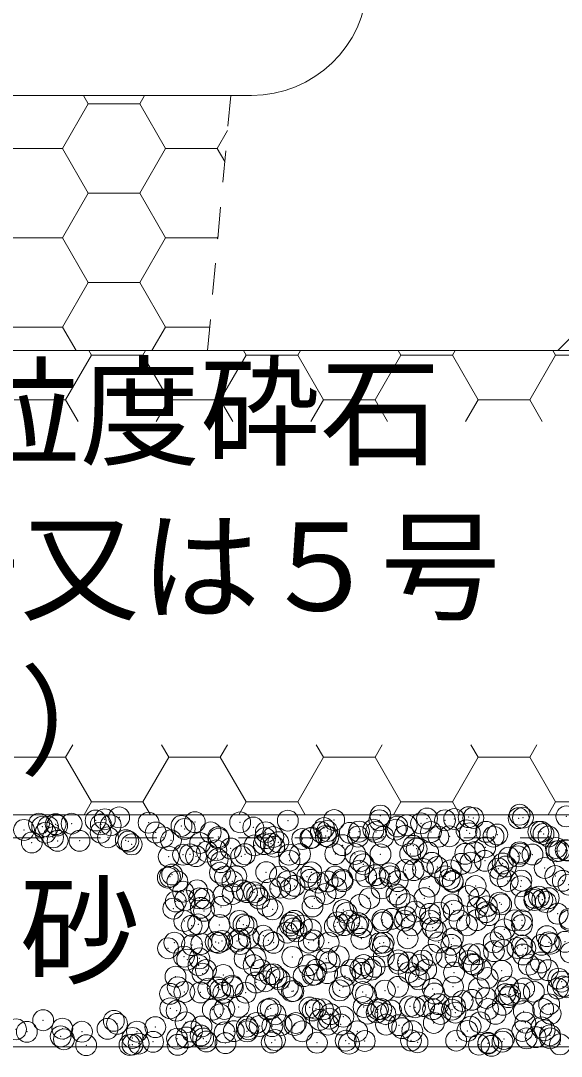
# Model space of a CAD drawing. Units: millimetres at full size; details may follow other scales. Extents: x 190759 to 276146, y -52712 to -16236.
# Drawn here: x 254998.5 to 255231.5, y -30594.5 to -30148.2 of the extents above; entities that cross this region are included whole.
import ezdxf
from ezdxf.enums import TextEntityAlignment as Align

# ---------------------------------------------------------------- set-up
doc = ezdxf.new("R2010")
doc.units = ezdxf.units.MM
doc.header["$LTSCALE"] = 18
doc.header["$PDMODE"] = 32
doc.header["$PDSIZE"] = 9
doc.linetypes.add('USER1', pattern=[1.35, 0.75, -0.6])
for name, color, linetype, lineweight in [('0_2', 7, 'Continuous', 5), ('本体', 2, 'Continuous', 13), ('ﾊｯﾁﾝｸﾞ', 7, 'Continuous', 5)]:
    doc.layers.add(name, color=color, linetype=linetype, lineweight=lineweight)
doc.styles.add('ＭＳ ゴシック', font='')
doc.styles.get('ＭＳ ゴシック').set_extended_font_data('MS Gothic')

msp = doc.modelspace()

# ---------------------------------------------------------------- linework, layer by layer
at = {"layer": '0_2'}
for p, q in [((255027.66, -30183.98), (255025.58, -30180.38)), ((255049.88, -30183.98), (255051.96, -30180.38)), ((255016.54, -30203.22), (255027.66, -30183.98)), ((255027.66, -30183.98), (255049.88, -30183.98)), ((255060.99, -30203.22), (255049.88, -30183.98)), ((255083.22, -30203.22), (255087.71, -30195.44)), ((254994.32, -30203.22), (255016.54, -30203.22)), ((255027.66, -30222.47), (255016.54, -30203.22)), ((255049.88, -30222.47), (255060.99, -30203.22)), ((255060.99, -30203.22), (255083.22, -30203.22)), ((255086.49, -30208.89), (255083.22, -30203.22)), ((255016.54, -30241.72), (255027.66, -30222.47)), ((255027.66, -30222.47), (255049.88, -30222.47)), ((255060.99, -30241.72), (255049.88, -30222.47)), ((254994.32, -30241.72), (255016.54, -30241.72)), ((255027.66, -30260.97), (255016.54, -30241.72)), ((255049.88, -30260.97), (255060.99, -30241.72)), ((255060.99, -30241.72), (255083.22, -30241.72)), ((255083.22, -30241.72), (255083.56, -30241.13)), ((255083.47, -30242.15), (255083.22, -30241.72)), ((255016.54, -30280.21), (255027.66, -30260.97)), ((255027.66, -30260.97), (255049.88, -30260.97)), ((255060.99, -30280.21), (255049.88, -30260.97)), ((254994.32, -30280.21), (255016.54, -30280.21)), ((255022.41, -30290.38), (255016.54, -30280.21)), ((255055.12, -30290.38), (255060.99, -30280.21)), ((255060.99, -30280.21), (255080, -30280.21))]:
    msp.add_line(p, q, dxfattribs=at)
at = {"layer": '本体'}
for p, q in [((255098.04, -30180.38), (254950.12, -30180.38)), ((255230.08, -30290.38), (255255.13, -30265.33)), ((254818.08, -30290.38), (255230.08, -30290.38))]:
    msp.add_line(p, q, dxfattribs=at)
at = {"layer": '本体', "linetype": 'USER1', "lineweight": 9}
msp.add_lwpolyline([(255079.08, -30290.38), (255089.08, -30180.38), (254959.08, -30180.38), (254969.08, -30290.38)], close=True, dxfattribs=at)
at = {"layer": '本体'}
msp.add_arc((255098.04, -30130.38), 50, 270, 357.7093, dxfattribs=at)
at = {"layer": 'ﾊｯﾁﾝｸﾞ'}
for p, q in [((255017.91, -30311.62), (255029.02, -30292.38)), ((255029.02, -30292.38), (255027.87, -30290.38)), ((255029.02, -30292.38), (255051.24, -30292.38)), ((255051.24, -30292.38), (255052.4, -30290.38)), ((255062.36, -30311.62), (255051.24, -30292.38)), ((255084.58, -30311.62), (255095.69, -30292.38)), ((255095.69, -30292.38), (255094.54, -30290.38)), ((255095.69, -30292.38), (255117.92, -30292.38)), ((255117.92, -30292.38), (255119.07, -30290.38)), ((255129.03, -30311.62), (255117.92, -30292.38)), ((255151.26, -30311.62), (255162.37, -30292.38)), ((255162.37, -30292.38), (255161.21, -30290.38)), ((255162.37, -30292.38), (255184.59, -30292.38)), ((255184.59, -30292.38), (255185.75, -30290.38)), ((255195.71, -30311.62), (255184.59, -30292.38)), ((255217.93, -30311.62), (255229.04, -30292.38)), ((255229.04, -30292.38), (255227.89, -30290.38)), ((255229.04, -30292.38), (255251.27, -30292.38)), ((254995.68, -30311.62), (255017.91, -30311.62)), ((255023.29, -30320.95), (255017.91, -30311.62)), ((255056.97, -30320.95), (255062.36, -30311.62)), ((255062.36, -30311.62), (255084.58, -30311.62)), ((255089.97, -30320.95), (255084.58, -30311.62)), ((255123.65, -30320.95), (255129.03, -30311.62)), ((255129.03, -30311.62), (255151.26, -30311.62)), ((255156.64, -30320.95), (255151.26, -30311.62)), ((255190.32, -30320.95), (255195.71, -30311.62)), ((255195.71, -30311.62), (255217.93, -30311.62)), ((255223.32, -30320.95), (255217.93, -30311.62)), ((255017.91, -30465.6), (255021.02, -30460.21)), ((255062.36, -30465.6), (255059.24, -30460.21)), ((255084.58, -30465.6), (255087.7, -30460.21)), ((255129.03, -30465.6), (255125.92, -30460.21)), ((255151.26, -30465.6), (255154.37, -30460.21)), ((255195.71, -30465.6), (255192.59, -30460.21)), ((255217.93, -30465.6), (255221.05, -30460.21)), ((254995.68, -30465.6), (255017.91, -30465.6)), ((255029.02, -30484.85), (255017.91, -30465.6)), ((255051.24, -30484.85), (255062.36, -30465.6)), ((255062.36, -30465.6), (255084.58, -30465.6)), ((255095.69, -30484.85), (255084.58, -30465.6)), ((255117.92, -30484.85), (255129.03, -30465.6)), ((255129.03, -30465.6), (255151.26, -30465.6)), ((255162.37, -30484.85), (255151.26, -30465.6)), ((255184.59, -30484.85), (255195.71, -30465.6)), ((255195.71, -30465.6), (255217.93, -30465.6)), ((255229.04, -30484.85), (255217.93, -30465.6)), ((255025.83, -30490.38), (255029.02, -30484.85)), ((255029.02, -30484.85), (255051.24, -30484.85)), ((255054.44, -30490.38), (255051.24, -30484.85)), ((255092.5, -30490.38), (255095.69, -30484.85)), ((255095.69, -30484.85), (255117.92, -30484.85)), ((255121.11, -30490.38), (255117.92, -30484.85)), ((255159.18, -30490.38), (255162.37, -30484.85)), ((255162.37, -30484.85), (255184.59, -30484.85)), ((255187.79, -30490.38), (255184.59, -30484.85)), ((255225.85, -30490.38), (255229.04, -30484.85)), ((255229.04, -30484.85), (255251.27, -30484.85))]:
    msp.add_line(p, q, dxfattribs=at)
at = {"layer": 'ﾊｯﾁﾝｸﾞ', "linetype": 'USER1', "lineweight": 9}
msp.add_lwpolyline([(254808.08, -30280.38), (254582.08, -30280.38), (254582.08, -30500.38), (255466.08, -30500.38), (255466.08, -30280.38), (255240.08, -30280.38)], dxfattribs=at)
at = {"layer": 'ﾊｯﾁﾝｸﾞ', "lineweight": 20}
for points in [[(255456.08, -30290.38), (254592.08, -30290.38), (254592.08, -30490.38), (255456.08, -30490.38)], [(254592.08, -30490.38), (255456.08, -30490.38), (255456.08, -30590.38), (254592.08, -30590.38)]]:
    msp.add_lwpolyline(points, close=True, dxfattribs=at)
at = {"layer": 'ﾊｯﾁﾝｸﾞ'}
for p in [(255213.61, -30490.39), (255006.41, -30494.27), (255013.59, -30494.47), (255014.28, -30495.04), (255020.47, -30494.22), (255030.82, -30492.86), (255033.09, -30494.56), (255034.79, -30492.34), (255037.35, -30494.94), (255040.98, -30491.52), (255053.67, -30493.82), (255073.61, -30493.57), (255093.11, -30493.66), (255113.69, -30492.92), (255133.63, -30492.66), (255153.12, -30492.76), (255153.58, -30490.74), (255164.88, -30494.94), (255171.08, -30494.12), (255173.71, -30492.02), (255181.43, -30492.76), (255185.39, -30492.24), (255191.59, -30491.42), (255193.65, -30491.76), (255213.14, -30491.86), (255215.01, -30491.67), (255233.72, -30491.11), (254999.96, -30496.92), (255007.81, -30495.55), (255009.26, -30498.12), (255010.31, -30495.56), (255032.99, -30498.07), (255056.72, -30498.03), (255067.84, -30495.2), (255069.25, -30496.49), (255080.45, -30497.99), (255098.78, -30495.88), (255104.18, -30497.94), (255127.91, -30497.9), (255129.27, -30496.14), (255130.05, -30499.52), (255130.68, -30497.42), (255140.4, -30498.16), (255144.37, -30497.64), (255150.56, -30496.82), (255151.64, -30497.86), (255160.21, -30496.81), (255160.91, -30495.46), (255163.88, -30499.55), (255175.37, -30497.81), (255190.7, -30497.07), (255192.11, -30498.36), (255199.1, -30497.77), (255203.96, -30498.91), (255221.64, -30497.75), (255222.83, -30497.73), (255223.9, -30498.65), (255003.32, -30502.36), (255012.48, -30500.16), (255014.44, -30501.63), (255023.9, -30501.61), (255036.2, -30500.12), (255043.84, -30501.36), (255044.93, -30501.89), (255046.34, -30503.18), (255059.93, -30500.08), (255063.34, -30501.45), (255075.87, -30502.56), (255083.66, -30500.03), (255083.92, -30500.71), (255099.38, -30503.56), (255103.35, -30503.04), (255103.86, -30500.46), (255106.37, -30502.83), (255107.39, -30499.99), (255109.54, -30502.22), (255119.89, -30500.86), (255123.35, -30500.55), (255123.86, -30500.34), (255131.12, -30499.95), (255137.31, -30503.5), (255143.94, -30499.81), (255154.85, -30499.9), (255167.8, -30503.76), (255178.58, -30499.86), (255183.37, -30499.65), (255202.31, -30499.82), (255226.04, -30499.78), (255062.32, -30508.44), (255068.52, -30507.62), (255071.5, -30507.45), (255074.09, -30508.25), (255078.87, -30506.26), (255082.83, -30505.74), (255089.03, -30504.92), (255093.59, -30508.34), (255095.23, -30507.4), (255107.77, -30504.11), (255114.17, -30507.6), (255118.96, -30507.36), (255134.11, -30507.35), (255142.69, -30507.32), (255153.6, -30507.44), (255166.42, -30507.27), (255169.2, -30505.05), (255174.19, -30506.7), (255190.15, -30507.23), (255194.13, -30506.44), (255198.74, -30504.43), (255212.93, -30508.34), (255213.62, -30506.54), (255213.88, -30507.19), (255219.12, -30507.53), (255229.23, -30504.7), (255229.47, -30506.16), (255230.63, -30505.98), (255233.44, -30505.64), (255234.2, -30505.8), (255083.46, -30509.51), (255084.86, -30510.8), (255114.4, -30510.19), (255144.89, -30510.45), (255146.29, -30511.74), (255175.83, -30511.12), (255178.1, -30512.93), (255188.45, -30511.56), (255192.42, -30511.04), (255198.61, -30510.23), (255206.32, -30511.38), (255207.73, -30512.67), (255208.96, -30508.86), (255062.88, -30517.11), (255063.82, -30516.14), (255084.4, -30515.39), (255086.61, -30517.07), (255091.49, -30516.88), (255104.34, -30515.14), (255110.33, -30517.03), (255121.98, -30517.14), (255123.83, -30515.23), (255134.06, -30516.98), (255144.42, -30514.49), (255147.43, -30516.96), (255151.39, -30516.44), (255157.59, -30515.63), (255157.79, -30516.94), (255164.36, -30514.24), (255167.94, -30514.26), (255171.91, -30513.74), (255181.52, -30516.9), (255183.85, -30514.33), (255204.44, -30513.59), (255205.25, -30516.85), (255224.38, -30513.33), (255228.98, -30516.81), (255061.96, -30517.49), (255066.09, -30519.16), (255089.82, -30519.12), (255110.37, -30521.84), (255113.55, -30519.07), (255116.57, -30521.03), (255123.39, -30518.42), (255126.92, -30519.67), (255130.88, -30519.14), (255137.08, -30518.33), (255137.28, -30519.03), (255152.92, -30517.81), (255161.01, -30518.99), (255174.67, -30521.38), (255183.42, -30518.07), (255184.74, -30518.94), (255184.82, -30519.36), (255194.61, -30521.13), (255208.47, -30518.9), (255214.1, -30521.22), (255214.36, -30518.75), (255232.2, -30518.86), (255234.68, -30520.48), (255068.59, -30523.56), (255074.57, -30522.93), (255085.89, -30525.07), (255089.86, -30524.54), (255094.07, -30523.03), (255096.06, -30523.73), (255099.08, -30523.82), (255100.48, -30525.11), (255106.41, -30522.37), (255114.65, -30522.28), (255130.02, -30524.5), (255134.59, -30522.03), (255154.08, -30522.12), (255160.51, -30524.76), (255161.91, -30526.05), (255191.45, -30525.43), (255196.31, -30526.31), (255220.04, -30526.27), (255221.94, -30525.7), (255226.15, -30526.33), (255065.38, -30527.77), (255069.35, -30527.24), (255075.54, -30526.43), (255076.17, -30530.51), (255077.66, -30526.53), (255084.88, -30530.08), (255101.39, -30526.48), (255104.82, -30529.82), (255124.31, -30529.92), (255125.12, -30526.44), (255144.9, -30529.17), (255148.85, -30526.4), (255164.84, -30528.92), (255172.58, -30526.36), (255184.33, -30529.01), (255195.48, -30530.37), (255199.44, -30529.85), (255204.92, -30528.27), (255205.64, -30529.03), (255215.99, -30527.67), (255219.95, -30527.15), (255223.34, -30526.98), (255224.86, -30528.02), (255064.3, -30530.82), (255077.57, -30531.8), (255107.11, -30531.19), (255137.6, -30531.45), (255139.01, -30532.74), (255158.42, -30535.25), (255164.61, -30534.43), (255168.54, -30532.12), (255174.97, -30533.07), (255178.93, -30532.55), (255185.13, -30531.73), (255199.03, -30532.38), (255200.44, -30533.67), (255229.97, -30533.06), (255235.16, -30535.16), (255069.03, -30536.19), (255072.24, -30538.24), (255075.05, -30537.61), (255084.2, -30537.87), (255092.76, -30536.15), (255094.55, -30537.71), (255095.97, -30538.2), (255114.7, -30538.14), (255115.13, -30536.97), (255116.1, -30539.42), (255116.49, -30536.11), (255119.7, -30538.15), (255133.94, -30538.47), (255135.07, -30536.71), (255137.91, -30537.95), (255140.22, -30536.06), (255143.43, -30538.11), (255144.1, -30537.13), (255145.64, -30538.81), (255154.45, -30535.77), (255154.56, -30536.81), (255163.95, -30536.02), (255167.16, -30538.07), (255175.15, -30536.06), (255176.13, -30539.07), (255187.68, -30535.98), (255190.89, -30538.02), (255195.09, -30535.81), (255211.41, -30535.93), (255214.58, -30535.9), (255214.62, -30537.98), (255235.14, -30535.89), (255092.92, -30543.87), (255096.89, -30543.35), (255103.08, -30542.53), (255113.43, -30541.17), (255117.4, -30540.65), (255123.59, -30539.83), (255145.38, -30543.86), (255165.32, -30543.6), (255177.53, -30540.36), (255184.81, -30543.7), (255205.4, -30542.95), (255207.07, -30539.75), (255225.34, -30542.7), (255062.06, -30547.93), (255064.78, -30545.5), (255072.41, -30546.57), (255076.37, -30546.05), (255082.57, -30545.23), (255083.81, -30545.61), (255085.36, -30544.76), (255091.79, -30544.82), (255093.19, -30546.11), (255105.3, -30544.5), (255107.54, -30545.57), (255122.73, -30545.5), (255124.79, -30544.6), (255131.27, -30545.52), (255153.22, -30545.76), (255154.62, -30547.05), (255155, -30545.48), (255178.73, -30545.44), (255184.16, -30546.43), (255202.46, -30545.39), (255206.47, -30548.65), (255212.66, -30547.84), (255214.65, -30546.7), (255216.06, -30547.98), (255223.01, -30546.47), (255226.19, -30545.35), (255226.98, -30545.95), (255233.17, -30545.13), (255068.88, -30551.51), (255070.29, -30552.8), (255075.53, -30552.3), (255095.03, -30552.39), (255099.82, -30552.19), (255115.61, -30551.65), (255130.31, -30552.45), (255135.55, -30551.39), (255155.04, -30551.49), (255161.25, -30553.12), (255175.63, -30550.75), (255181.99, -30551.87), (255185.96, -30551.35), (255192.15, -30550.54), (255195.57, -30550.49), (255202.5, -30549.17), (255215.06, -30550.59), (255235.64, -30549.84), (255075.18, -30555.27), (255078.4, -30557.32), (255098.91, -30555.23), (255102.13, -30557.28), (255122.64, -30555.19), (255125.86, -30557.23), (255131.72, -30553.73), (255140.97, -30557.27), (255144.93, -30556.75), (255146.37, -30555.14), (255149.59, -30557.19), (255151.13, -30555.94), (255161.48, -30554.57), (255165.45, -30554.05), (255170.1, -30555.1), (255171.64, -30553.24), (255173.32, -30557.15), (255191.74, -30553.38), (255193.15, -30554.67), (255193.83, -30555.06), (255197.05, -30557.11), (255217.56, -30555.02), (255220.78, -30557.06), (255222.69, -30554.06), (255225.82, -30557.38), (255065.26, -30560.18), (255076.92, -30558.87), (255085.84, -30559.44), (255105.78, -30559.19), (255107.41, -30559.14), (255108.81, -30560.42), (255110.11, -30561.34), (255120.46, -30559.97), (255124.42, -30559.45), (255125.27, -30559.28), (255130.62, -30558.64), (255138.35, -30559.81), (255145.86, -30558.54), (255165.8, -30558.28), (255168.84, -30560.07), (255170.24, -30561.36), (255185.29, -30558.38), (255199.78, -30560.75), (255205.88, -30557.64), (255230.27, -30561.01), (255066.24, -30564.73), (255079.43, -30565.38), (255083.4, -30564.85), (255084.5, -30565.82), (255089.6, -30564.04), (255089.96, -30564.69), (255099.95, -30562.67), (255103.91, -30562.15), (255113.69, -30564.65), (255115.44, -30566.5), (255116.09, -30566.33), (255136.03, -30566.08), (255137.42, -30564.6), (255155.52, -30566.17), (255161.15, -30564.56), (255176.11, -30565.43), (255184.88, -30564.52), (255196.05, -30565.17), (255208.61, -30564.47), (255215.54, -30565.27), (255230.04, -30565.28), (255231.67, -30562.29), (255232.34, -30564.43), (255234.01, -30564.75), (255062.89, -30567.55), (255069.08, -30566.74), (255076.01, -30566.98), (255085.9, -30567.11), (255095.51, -30567.07), (255145.93, -30566.76), (255147.34, -30568.05), (255176.87, -30567.43), (255189.02, -30570.68), (255192.98, -30570.16), (255199.18, -30569.34), (255207.36, -30567.69), (255208.77, -30568.98), (255209.53, -30567.98), (255213.49, -30567.46), (255219.69, -30566.64), (255063, -30573.8), (255065.74, -30574.86), (255081.34, -30574.36), (255086.32, -30574.12), (255092.53, -30573.19), (255105.07, -30574.31), (255106.26, -30573.87), (255123.02, -30573.45), (255124.43, -30574.73), (255125.75, -30573.96), (255128.8, -30574.27), (255146.34, -30573.22), (255152.53, -30574.23), (255153.97, -30574.12), (255158.15, -30574.74), (255166.28, -30572.97), (255168.5, -30573.38), (255172.47, -30572.86), (255176.26, -30574.18), (255178.67, -30572.04), (255184.46, -30574.38), (255185.77, -30573.06), (255199.99, -30574.14), (255206.36, -30572.32), (255215.4, -30575.06), (255223.72, -30574.1), (255226.3, -30572.06), (255008.2, -30578.94), (255038.69, -30579.2), (255069.63, -30579.87), (255084.55, -30576.4), (255108.28, -30576.36), (255127.48, -30578.78), (255131.45, -30578.26), (255132.01, -30576.32), (255137.64, -30577.44), (255147.99, -30576.08), (255151.96, -30575.56), (255155.74, -30576.27), (255179.47, -30576.23), (255185.86, -30575.67), (255196.53, -30579.86), (255203.2, -30576.19), (255226.93, -30576.14), (254996.53, -30582.82), (255001.2, -30583.94), (255016.47, -30582.56), (255024.93, -30583.9), (255035.97, -30582.66), (255040.09, -30580.49), (255048.66, -30583.86), (255056.55, -30581.92), (255072.39, -30583.81), (255076.49, -30581.66), (255086.46, -30584.18), (255090.43, -30583.66), (255095.99, -30581.75), (255096.12, -30583.77), (255096.62, -30582.84), (255100.12, -30580.13), (255101.52, -30581.42), (255106.97, -30581.48), (255110.94, -30580.96), (255116.57, -30581.01), (255117.13, -30580.14), (255119.85, -30583.73), (255131.06, -30580.81), (255136.51, -30580.76), (255143.58, -30583.69), (255156, -30580.85), (255161.55, -30581.07), (255162.95, -30582.36), (255167.31, -30583.64), (255176.59, -30580.11), (255191.04, -30583.6), (255192.49, -30581.74), (255214.77, -30583.56), (255216.02, -30579.95), (255222.98, -30582.01), (255224.39, -30583.29), (255015.78, -30585.89), (255017.18, -30587.17), (255046.72, -30586.56), (255055.6, -30588.24), (255065.95, -30586.88), (255069.91, -30586.36), (255076.11, -30585.54), (255077.21, -30586.82), (255078.62, -30588.11), (255086.8, -30588.81), (255106.74, -30588.55), (255108.15, -30587.5), (255126.23, -30588.64), (255138.64, -30587.76), (255146.82, -30587.9), (255166.76, -30587.65), (255169.58, -30588.43), (255186.25, -30587.74), (255200.07, -30588.69), (255206.2, -30588.14), (255206.84, -30587), (255216.55, -30586.78), (255220.52, -30586.26), (255226.71, -30585.44), (255226.78, -30586.75), (255026.78, -30589.71), (255045.44, -30589.58), (255046.72, -30589.45), (255049.4, -30589.06), (255066.22, -30589.55), (255140.05, -30589.05), (255196.04, -30589.48), (255200.01, -30588.96), (255201.48, -30589.98), (255231.02, -30589.37)]:
    msp.add_point(p, dxfattribs=at)

# ---------------------------------------------------------------- texts
at = {"layer": '0_2', "style": 'ＭＳ ゴシック'}
for s, p in [('\u3000単粒度砕石', (254868.68, -30297.81)), ('（４号又は５号', (254842.78, -30364.48)), ('）', (254998.18, -30431.14))]:
    msp.add_text(s, height=37.98, dxfattribs=at).set_placement(p, align=Align.TOP_LEFT)
msp.add_text('砂', height=37.98, dxfattribs=at).set_placement((255024.08, -30540.38), align=Align.MIDDLE_CENTER)

doc.saveas('drawing.dxf')
